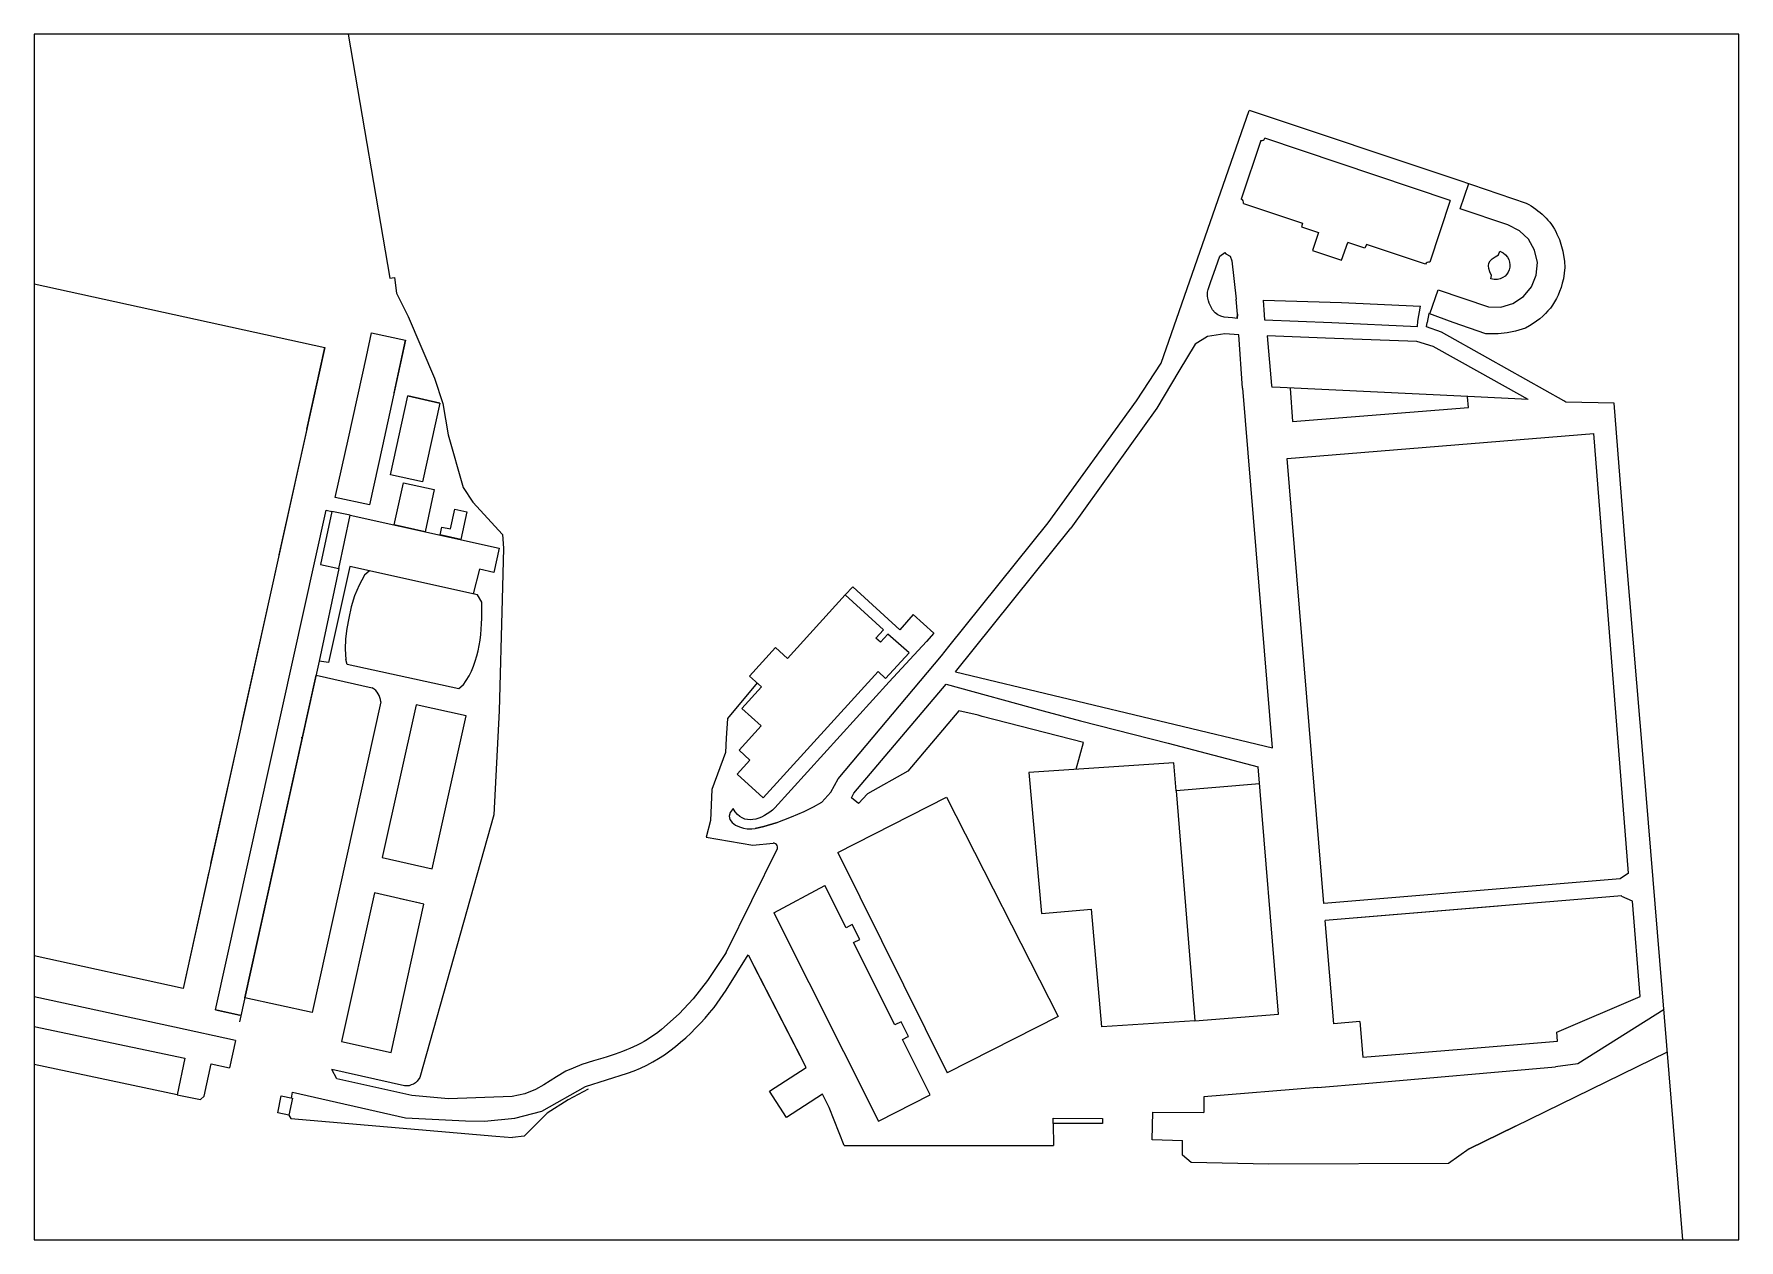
# Model space of a CAD drawing. Header units: millimetres. Extents: x 5625199 to 7433318, y -3316392 to -2552493.
# Drawn here: x 7139318 to 7433318, y -3082485 to -2874585 of the extents above; entities that cross this region are included whole.
import ezdxf

# ---------------------------------------------------------------- set-up
doc = ezdxf.new("R2010")
doc.units = ezdxf.units.MM
doc.layers.add('PL-新建墙体尺寸', color=155, linetype='Continuous')
doc.layers.add('图层 1', color=7, linetype='Continuous')

msp = doc.modelspace()

# ---------------------------------------------------------------- linework, layer by layer
msp.add_line((7193510.11, -2944266.58), (7196621.7, -2930149.25))
at = {"layer": 'PL-新建墙体尺寸', "ltscale": 500}
msp.add_lwpolyline([(7139318.28, -3082485.3), (7433318.28, -3082485.3), (7433318.28, -2874585.3), (7139318.28, -2874585.3)], close=True, dxfattribs=at)
at = {"layer": '图层 1', "lineweight": 25}
for p, q in [((7193471.1, -2874585.3), (7200685.22, -2916648.88)), ((7333659.19, -2931306.59), (7348869.19, -2887774.31)), ((7350866.48, -2892918.27), (7347469.19, -2903042.72)), ((7350866.48, -2892918.27), (7351080.49, -2892946.81)), ((7351080.49, -2892946.81), (7351288.82, -2892890.79)), ((7351288.82, -2892890.79), (7351449.72, -2892753.1)), ((7351449.72, -2892753.1), (7351542.88, -2892556.12)), ((7383502.61, -2903277.99), (7351542.88, -2892556.12)), ((7385233.72, -2904723.79), (7386732.82, -2900355.6)), ((7347692.24, -2903136.59), (7347469.19, -2903042.72)), ((7347831.3, -2903318.46), (7347692.24, -2903136.59)), ((7347888.71, -2903548.1), (7347831.3, -2903318.46)), ((7347861.55, -2903783.25), (7347888.71, -2903548.1)), ((7347861.55, -2903783.25), (7358073.85, -2907191.27)), ((7383502.61, -2903277.99), (7379996.99, -2913888.53)), ((7358073.85, -2907191.27), (7357901.24, -2907796.31)), ((7393495.58, -2907495.06), (7385233.72, -2904723.79)), ((7395491.89, -2908510.48), (7393495.58, -2907495.06)), ((7357901.24, -2907796.31), (7360840.11, -2908788.75)), ((7360840.11, -2908788.75), (7359801.05, -2911893.73)), ((7364810.94, -2913582.86), (7365852.09, -2910499.05)), ((7368833.93, -2911518.04), (7365852.09, -2910499.05)), ((7397027.19, -2909937.9), (7395491.89, -2908510.48)), ((7398084.45, -2911841.79), (7397027.19, -2909937.9)), ((7359801.05, -2911893.73), (7364810.94, -2913582.86)), ((7369068.75, -2910887.72), (7368833.93, -2911518.04)), ((7379255.78, -2914233.68), (7369068.75, -2910887.72)), ((7398561.22, -2913953.14), (7398084.45, -2911841.79)), ((7379393.99, -2914076.23), (7379255.78, -2914233.68)), ((7379577.23, -2913958.32), (7379393.99, -2914076.23)), ((7379784.36, -2913881.14), (7379577.23, -2913958.32)), ((7379996.99, -2913888.53), (7379784.36, -2913881.14)), ((7397539.38, -2918134.53), (7398343.71, -2916151.96)), ((7398343.71, -2916151.96), (7398561.22, -2913953.14)), ((7139318.28, -2917621.57), (7189457.33, -2928600.5)), ((7200685.22, -2916648.88), (7201465.26, -2916576.88)), ((7201465.26, -2916576.88), (7201831.32, -2919268.19)), ((7201465.26, -2916576.88), (7201831.32, -2919268.19)), ((7201831.32, -2919268.19), (7203852.66, -2923272.94)), ((7201831.32, -2919268.19), (7203852.66, -2923272.94)), ((7379999.33, -2922803.91), (7381432.67, -2918673.67)), ((7381432.67, -2918673.67), (7390150.38, -2921606.2)), ((7396144.27, -2919837.42), (7397539.38, -2918134.53)), ((7346833.13, -2922855.56), (7346624.53, -2920302.63)), ((7346833.13, -2922855.56), (7346624.53, -2920302.63)), ((7351258.01, -2920446.45), (7351445.49, -2923000.93)), ((7351258.01, -2920446.45), (7364796.48, -2920859.35)), ((7364796.48, -2920859.35), (7378413.67, -2921500.34)), ((7377944.86, -2924076.29), (7378413.67, -2921500.34)), ((7390150.38, -2921606.2), (7392234.22, -2921682.73)), ((7392234.22, -2921682.73), (7394335.77, -2921058.15)), ((7394335.77, -2921058.15), (7396144.27, -2919837.42)), ((7203852.66, -2923272.94), (7208362.45, -2933903.32)), ((7346799.43, -2923642.65), (7346833.13, -2922855.56)), ((7351445.49, -2923000.93), (7351477.95, -2923826.01)), ((7351477.95, -2923826.01), (7363091.58, -2924321.71)), ((7363091.58, -2924321.71), (7377875.91, -2924971.67)), ((7377875.91, -2924971.67), (7377944.86, -2924076.29)), ((7379452.66, -2925081.2), (7379531.23, -2924333.66)), ((7382012.44, -2925953.96), (7379452.66, -2925081.2)), ((7379830.63, -2922741.31), (7379531.23, -2924333.66)), ((7384069.32, -2924314), (7379830.63, -2922741.31)), ((7389688.39, -2926239.15), (7384069.32, -2924314)), ((7196621.7, -2930149.25), (7197523.55, -2926081.65)), ((7197523.55, -2926081.65), (7203377.09, -2927376.33)), ((7203377.09, -2927376.33), (7199386.34, -2945581.02)), ((7201401.49, -2936456.24), (7203377.09, -2927376.33)), ((7339554.11, -2928017.09), (7336720.87, -2932719.43)), ((7339532.97, -2928018.46), (7339554.11, -2928017.09)), ((7341696.24, -2926710.95), (7339554.11, -2928017.09)), ((7344659.32, -2926284.91), (7341696.24, -2926710.95)), ((7347065.44, -2926425.23), (7344659.32, -2926284.91)), ((7347728.01, -2935630.36), (7347065.44, -2926425.23)), ((7351957.79, -2926637.13), (7352727.12, -2935198.87)), ((7362014.44, -2927000.77), (7351957.79, -2926637.13)), ((7351957.79, -2926637.13), (7352727.12, -2935198.87)), ((7377749.32, -2927588.87), (7362014.44, -2927000.77)), ((7380582.23, -2928422.62), (7377749.32, -2927588.87)), ((7390004.04, -2930439.67), (7382012.44, -2925953.96)), ((7189457.33, -2928600.5), (7165004.65, -3039154.98)), ((7189457.33, -2928600.5), (7165004.65, -3039154.98)), ((7186344.36, -2942696.52), (7189457.33, -2928600.5)), ((7388637.28, -2932904.38), (7380582.23, -2928422.62)), ((7403127.56, -2937836.99), (7390004.04, -2930439.67)), ((7208362.45, -2933903.32), (7209834.07, -2938261.99)), ((7329439.09, -2937838.67), (7333659.19, -2931306.59)), ((7336720.87, -2932719.43), (7332913.5, -2939076.2)), ((7396959.59, -2937580.71), (7388637.28, -2932904.38)), ((7200793.65, -2950580.15), (7203769.1, -2936980.9)), ((7203769.1, -2936980.9), (7209299.14, -2938190.64)), ((7209299.14, -2938190.64), (7203769.1, -2936980.9)), ((7352872.05, -2997667.49), (7347745.68, -2935628.83)), ((7352727.12, -2935198.87), (7352745, -2935473.55)), ((7354190.94, -2935527.9), (7352745, -2935473.55)), ((7386553.85, -2937070.1), (7354190.94, -2935527.9)), ((7355914.14, -2935610.02), (7356311.92, -2941392.71)), ((7209299.14, -2938190.64), (7206302.38, -2951791.28)), ((7209834.07, -2938261.99), (7210739.1, -2943696.7)), ((7314198.18, -2958854.18), (7329439.09, -2937838.67)), ((7332913.5, -2939076.2), (7318095.43, -2959745.88)), ((7356311.92, -2941392.71), (7386676.19, -2938950.08)), ((7386536.83, -2937134.91), (7386532.7, -2937071.48)), ((7386676.19, -2938950.08), (7386536.83, -2937134.91)), ((7386676.19, -2938950.08), (7386536.83, -2937134.91)), ((7396959.59, -2937580.71), (7386553.85, -2937070.1)), ((7403460.84, -2938069.74), (7403127.56, -2937836.99)), ((7411807.53, -2938228.03), (7403460.84, -2938069.74)), ((7413878.98, -2964521.29), (7411807.53, -2938228.03)), ((7186344.36, -2942696.52), (7181541.5, -2964390.22)), ((7191246.73, -2954468.09), (7193510.11, -2944266.58)), ((7199386.34, -2945581.02), (7197142.89, -2955759.99)), ((7210739.1, -2943696.7), (7213322.73, -2952755.58)), ((7355410.53, -2947751.11), (7408305.39, -2943453.35)), ((7414281.55, -3019271.18), (7408305.39, -2943453.35)), ((7361738.72, -3024464.2), (7355410.53, -2947751.11)), ((7206302.38, -2951791.28), (7200793.65, -2950580.15)), ((7197142.89, -2955759.99), (7191246.73, -2954468.09)), ((7201419.11, -2959214.94), (7203024.42, -2951941.08)), ((7203024.42, -2951941.08), (7208337.88, -2953079.99)), ((7208337.88, -2953079.99), (7206733.95, -2960375.17)), ((7213322.73, -2952755.58), (7214994.13, -2955298.24)), ((7170630.56, -3042819.17), (7189693.12, -2956669.11)), ((7170630.56, -3042819.17), (7189693.12, -2956669.11)), ((7190685.26, -2956922.68), (7188711.03, -2966023.56)), ((7190685.26, -2956922.68), (7188711.03, -2966023.56)), ((7189693.12, -2956669.11), (7190685.26, -2956922.68)), ((7193843.91, -2957544.31), (7190685.26, -2956922.68)), ((7191894.77, -2966707.26), (7193843.91, -2957544.31)), ((7193843.91, -2957544.31), (7219516.72, -2963191.6)), ((7211114.78, -2959899.16), (7211869.13, -2956498.66)), ((7211869.13, -2956498.66), (7213956.55, -2956956.63)), ((7213956.55, -2956956.63), (7212888.65, -2961735.18)), ((7214994.13, -2955298.24), (7220087.8, -2960884.84)), ((7206733.95, -2960375.17), (7201419.11, -2959214.94)), ((7209337.73, -2960947.98), (7209650.96, -2959570.12)), ((7209650.96, -2959570.12), (7211114.78, -2959899.16)), ((7297088.27, -2980160.83), (7314198.18, -2958854.18)), ((7298229.54, -2984530.36), (7318095.43, -2959745.88)), ((7212888.65, -2961735.18), (7209337.73, -2960947.98)), ((7219516.72, -2963191.6), (7218603.18, -2967408.41)), ((7220240.37, -2963229.26), (7220051.76, -2972065.66)), ((7220087.8, -2960884.84), (7220240.37, -2963229.26)), ((7188711.03, -2966023.56), (7191894.77, -2966707.26)), ((7188711.03, -2966023.56), (7191894.77, -2966707.26)), ((7193759.47, -2966352.7), (7190066.81, -2982946.96)), ((7215800.66, -2971243.91), (7193759.47, -2966352.7)), ((7416938.89, -3000784.52), (7413878.98, -2964521.29)), ((7180934.31, -2967123.63), (7175166.68, -2993228.4)), ((7191894.77, -2966707.26), (7188501.57, -2982688.22)), ((7196318.19, -2967861.8), (7195372.05, -2969620.22)), ((7197140.19, -2967129.56), (7196318.19, -2967861.8)), ((7216126.25, -2966827.34), (7215045.28, -2971076.29)), ((7218603.18, -2967408.41), (7216126.25, -2966827.34)), ((7194600.56, -2971452.2), (7194001.99, -2973336.63)), ((7195372.05, -2969620.22), (7194600.56, -2971452.2)), ((7216518.35, -2972528.82), (7215800.66, -2971243.91)), ((7220051.76, -2972065.66), (7219518.73, -2991254.18)), ((7279202.56, -2971291.81), (7269223.83, -2982228.8)), ((7280490.24, -2969893), (7279202.56, -2971291.81)), ((7285809.21, -2977310.23), (7279202.56, -2971291.81)), ((7288629.42, -2977296.38), (7280490.24, -2969893)), ((7194001.99, -2973336.63), (7193578.05, -2975294.44)), ((7290939.88, -2974664.28), (7288629.42, -2977296.38)), ((7294477.3, -2977849), (7290939.88, -2974664.28)), ((7193225.97, -2977056.67), (7193044.41, -2978829.03)), ((7193578.05, -2975294.44), (7193225.97, -2977056.67)), ((7284501.76, -2978731.56), (7285809.21, -2977310.23)), ((7286535.94, -2978047.66), (7285263.6, -2979428.95)), ((7290223.94, -2981265.05), (7286535.94, -2978047.66)), ((7294477.3, -2977849), (7293216.27, -2979331)), ((7193044.41, -2978829.03), (7192990.73, -2980614.3)), ((7192990.73, -2980614.3), (7193063.91, -2982391.31)), ((7267172.36, -2980368.38), (7262698.61, -2985283.82)), ((7269223.83, -2982228.8), (7267172.36, -2980368.38)), ((7285263.6, -2979428.95), (7284501.76, -2978731.56)), ((7295814.34, -2981770.89), (7297088.27, -2980160.83)), ((7188501.57, -2982688.22), (7174752.79, -3044884.03)), ((7188501.57, -2982688.22), (7174752.79, -3044884.03)), ((7188501.57, -2982688.22), (7175670.45, -3040730.47)), ((7188501.57, -2982688.22), (7175670.45, -3040730.47)), ((7188501.57, -2982688.22), (7175670.45, -3040730.47)), ((7188501.57, -2982688.22), (7175670.45, -3040730.47)), ((7190066.81, -2982946.96), (7188501.57, -2982688.22)), ((7193290.79, -2983267.43), (7193063.91, -2982391.31)), ((7212549.7, -2987486.83), (7193290.79, -2983267.43)), ((7286163.43, -2985687.01), (7290223.94, -2981265.05)), ((7175670.45, -3040730.47), (7187961.42, -2985141.42)), ((7175670.45, -3040730.47), (7187961.42, -2985141.42)), ((7187961.42, -2985141.42), (7197646.39, -2987289.79)), ((7213334.89, -2986841.57), (7212549.7, -2987486.83)), ((7264003.22, -2986429), (7258909.25, -2992572.6)), ((7262698.61, -2985283.82), (7264780.31, -2987110.81)), ((7265060.52, -3006256.63), (7284867.68, -2984489.2)), ((7280662.05, -3005453.3), (7296580.09, -2986676.14)), ((7284867.68, -2984489.2), (7286163.43, -2985687.01)), ((7296580.09, -2986676.14), (7313353.47, -2991246.52)), ((7298229.54, -2984530.36), (7352872.05, -2997667.49)), ((7199097.09, -2989698.37), (7187248.28, -3043286.12)), ((7199097.09, -2989698.37), (7187248.28, -3043286.12)), ((7264780.31, -2987110.81), (7261384.51, -2990841.71)), ((7205219.5, -2990233.46), (7199360.08, -3016556.34)), ((7213827.75, -2992133.77), (7205219.5, -2990233.46)), ((7207948.38, -3018479.01), (7213827.75, -2992133.77)), ((7219518.73, -2991254.18), (7218629.92, -3009214.37)), ((7258909.25, -2992572.6), (7258642.04, -2995962.62)), ((7261384.51, -2990841.71), (7264699.86, -2993871.2)), ((7298806.89, -2991248.69), (7290024.19, -3001662.31)), ((7302122.81, -2992008.54), (7298806.89, -2991248.69)), ((7302839.07, -2992258.84), (7302122.81, -2992008.54)), ((7320267.16, -2996703.36), (7302839.07, -2992258.84)), ((7313353.47, -2991246.52), (7319793.02, -2993001.16)), ((7264699.86, -2993871.2), (7260919.88, -2998041.52)), ((7319793.02, -2993001.16), (7334911.42, -2996832.32)), ((7174559.83, -2995961.79), (7169753.89, -3017613.39)), ((7185567.4, -2995945.58), (7185373.49, -2995894.33)), ((7258528.52, -2998451.58), (7256207.81, -3004838.65)), ((7258642.04, -2995962.62), (7258528.52, -2998451.58)), ((7260919.88, -2998041.52), (7262770.07, -2999745.35)), ((7319041.98, -3001343.7), (7320267.16, -2996703.36)), ((7334911.42, -2996832.32), (7350421.41, -3000910.47)), ((7262770.07, -2999745.35), (7260573.92, -3002178.93)), ((7290024.19, -3001662.31), (7283065.42, -3005551.33)), ((7353904.49, -3043576.51), (7350421.41, -3000910.47)), ((7423676.62, -3082485.3), (7416938.89, -3000784.52)), ((7260573.92, -3002178.93), (7265060.52, -3006256.63)), ((7350662.81, -3003867.54), (7336272.76, -3005037.4)), ((7256207.81, -3004838.65), (7255941.59, -3010201.31)), ((7277911.35, -3015703.9), (7296637.4, -3006152.97)), ((7280268.05, -3006242.61), (7280662.05, -3005453.3)), ((7281501.18, -3007265.39), (7280268.05, -3006242.61)), ((7283065.42, -3005551.33), (7281501.18, -3007265.39)), ((7296637.4, -3006152.97), (7315898.01, -3043971.21)), ((7336272.76, -3005037.4), (7339490.54, -3044705.46)), ((7218629.92, -3009214.37), (7205856.9, -3054462.62)), ((7255941.59, -3010201.31), (7255234.71, -3013026.13)), ((7255234.71, -3013026.13), (7263281.91, -3014453.73)), ((7265190.67, -3011190.25), (7263644, -3011545.69)), ((7267271.26, -3010567.03), (7265190.67, -3011190.25)), ((7258691.94, -3032909.56), (7267528.25, -3014995.96)), ((7263281.91, -3014453.73), (7266779.91, -3014099.04)), ((7263281.91, -3014453.73), (7266779.91, -3014099.04)), ((7266971.39, -3014107.63), (7266758.6, -3014100.42)), ((7267187.97, -3014178.47), (7266971.39, -3014107.63)), ((7267345.42, -3014316.67), (7267187.97, -3014178.47)), ((7267461.97, -3014478.95), (7267345.42, -3014316.67)), ((7267539.31, -3014685.89), (7267461.97, -3014478.95)), ((7267528.25, -3014995.96), (7267539.31, -3014685.89)), ((7277911.35, -3015703.9), (7296780.89, -3053688.53)), ((7169443.42, -3019033.54), (7165004.65, -3039154.98)), ((7169443.42, -3019033.54), (7165004.65, -3039154.98)), ((7199360.08, -3016556.34), (7207948.38, -3018479.01)), ((7414281.55, -3019271.18), (7412816.07, -3020221.2)), ((7279372.26, -3028657.86), (7275700.25, -3021401.79)), ((7412816.07, -3020221.2), (7361725.67, -3024465.28)), ((7197997.17, -3022669.11), (7192344.37, -3048257.34)), ((7197997.17, -3022669.11), (7192344.37, -3048257.34)), ((7206542.16, -3024573.53), (7197997.17, -3022669.11)), ((7200889.37, -3050161.77), (7206542.16, -3024573.53)), ((7205853.91, -3024427.4), (7202430.89, -3023653.12)), ((7391825.59, -3024938.85), (7361960.4, -3027419.75)), ((7413132.12, -3023168.91), (7361982.38, -3027417.92)), ((7414953.45, -3024055.42), (7413143.98, -3023303.52)), ((7416300.15, -3040512.99), (7414953.45, -3024055.42)), ((7266873.67, -3026120.02), (7284936.01, -3062000.73)), ((7280419.26, -3028122.96), (7279372.26, -3028657.86)), ((7281709.24, -3030669.38), (7280419.26, -3028122.96)), ((7363449.54, -3045203.53), (7361982.38, -3027417.92)), ((7363449.54, -3045203.53), (7361982.38, -3027417.92)), ((7280641.08, -3031205.31), (7281709.24, -3030669.38)), ((7165004.65, -3039154.98), (7139318.28, -3033525.16)), ((7262473.53, -3033351.01), (7271824.61, -3051527.06)), ((7287779.69, -3045397.85), (7280641.08, -3031205.31)), ((7272445.55, -3052756.59), (7263155.57, -3034676.7)), ((7163550.64, -3045825.36), (7139318.28, -3040580.73)), ((7170630.56, -3042819.17), (7174779.83, -3043737.67)), ((7174995.64, -3043785.44), (7170630.56, -3042819.17)), ((7170630.56, -3042819.17), (7174779.83, -3043737.67)), ((7174995.64, -3043785.44), (7170630.56, -3042819.17)), ((7187248.28, -3043286.12), (7175670.45, -3040730.47)), ((7187248.28, -3043286.12), (7175670.45, -3040730.47)), ((7401910.92, -3046669.3), (7416300.15, -3040512.99)), ((7420402.69, -3042786.12), (7405516.26, -3052117.41)), ((7139318.28, -3045672.45), (7165297.94, -3051162.97)), ((7174046.59, -3048101.79), (7163550.64, -3045825.36)), ((7174046.59, -3048101.79), (7163550.64, -3045825.36)), ((7288847.85, -3044861.92), (7287779.69, -3045397.85)), ((7290115.3, -3047388.4), (7288847.85, -3044861.92)), ((7315898.01, -3043971.21), (7296780.89, -3053688.53)), ((7339490.54, -3044705.46), (7353904.49, -3043576.51)), ((7367942.98, -3044831.03), (7363449.54, -3045203.53)), ((7367942.98, -3044831.03), (7368450.05, -3050987.11)), ((7174046.59, -3048101.79), (7173022.33, -3052844.95)), ((7174046.59, -3048101.79), (7173022.33, -3052844.95)), ((7192344.37, -3048257.34), (7200889.37, -3050161.77)), ((7192344.37, -3048257.34), (7200889.37, -3050161.77)), ((7289068.28, -3047922.96), (7290054.63, -3047434.82)), ((7293868.44, -3057474.04), (7289068.28, -3047922.96)), ((7290054.63, -3047434.82), (7290115.3, -3047388.4)), ((7385435.31, -3049605.9), (7402039.16, -3048228.45)), ((7402039.16, -3048228.45), (7401910.92, -3046669.3)), ((7165297.94, -3051162.97), (7163968.72, -3057464.45)), ((7165297.94, -3051162.97), (7163968.72, -3057464.45)), ((7368450.05, -3050987.11), (7385435.31, -3049605.9)), ((7386827.53, -3066760.3), (7421001.63, -3050048.75)), ((7163968.72, -3057464.45), (7139318.28, -3052254.85)), ((7168651.35, -3057711.06), (7169879.49, -3052137.36)), ((7168651.35, -3057711.06), (7169879.49, -3052137.36)), ((7169879.49, -3052137.36), (7173022.33, -3052844.95)), ((7169879.49, -3052137.36), (7173022.33, -3052844.95)), ((7203173.99, -3055931.17), (7190674.04, -3053096.42)), ((7191513.28, -3054717.33), (7190674.04, -3053096.42)), ((7203173.99, -3055931.17), (7190674.04, -3053096.42)), ((7191513.28, -3054717.33), (7190674.04, -3053096.42)), ((7205856.9, -3054462.62), (7205391.4, -3055129.18)), ((7266126.29, -3056861.39), (7272445.55, -3052756.59)), ((7368839.15, -3055497.66), (7401712.46, -3052661.86)), ((7405516.26, -3052117.41), (7401712.46, -3052661.86)), ((7163968.72, -3057464.45), (7168029.79, -3058260.74)), ((7163968.72, -3057464.45), (7168029.79, -3058260.74)), ((7204446.96, -3057566.23), (7191513.28, -3054717.33)), ((7204446.96, -3057566.23), (7191513.28, -3054717.33)), ((7204446.96, -3057566.23), (7191513.28, -3054717.33)), ((7203599.25, -3055945.96), (7203173.99, -3055931.17)), ((7203999.06, -3055898.53), (7203599.25, -3055945.96)), ((7204372.42, -3055768.25), (7203999.06, -3055898.53)), ((7204744.39, -3055616.65), (7204372.42, -3055768.25)), ((7210780.53, -3058183.26), (7204446.96, -3057566.23)), ((7210780.53, -3058183.26), (7204446.96, -3057566.23)), ((7205090.92, -3055403.18), (7204744.39, -3055616.65)), ((7205391.4, -3055129.18), (7205090.92, -3055403.18)), ((7234858.29, -3056499.25), (7231412.86, -3058314.33)), ((7269071.7, -3061378.76), (7266126.29, -3056861.39)), ((7275255.13, -3057362.09), (7269071.7, -3061378.76)), ((7276426.95, -3059669.67), (7275255.13, -3057362.09)), ((7284936.01, -3062000.73), (7293868.44, -3057474.04)), ((7360665.49, -3056202.76), (7341063.67, -3057796.37)), ((7360665.49, -3056202.76), (7368839.15, -3055497.66)), ((7168029.79, -3058260.74), (7168651.35, -3057711.06)), ((7168029.79, -3058260.74), (7168651.35, -3057711.06)), ((7181331.34, -3060576.82), (7181948.49, -3057672.91)), ((7181331.34, -3060576.82), (7181948.49, -3057672.91)), ((7181331.34, -3060576.82), (7181948.49, -3057672.91)), ((7181948.49, -3057672.91), (7183904.95, -3058075.87)), ((7181948.49, -3057672.91), (7183904.95, -3058075.87)), ((7181948.49, -3057672.91), (7183904.95, -3058075.87)), ((7183904.95, -3058075.87), (7183266.83, -3060981.15)), ((7183904.95, -3058075.87), (7183266.83, -3060981.15)), ((7231412.86, -3058314.33), (7227810.32, -3060648.86)), ((7279026.07, -3066212.31), (7276426.95, -3059669.67)), ((7332151.97, -3065248.99), (7332221.55, -3060450.82)), ((7332221.55, -3060450.82), (7341034.85, -3060541.35)), ((7341063.67, -3057796.37), (7341034.85, -3060541.35)), ((7183266.83, -3060981.15), (7181331.34, -3060576.82)), ((7183266.83, -3060981.15), (7181331.34, -3060576.82)), ((7183266.83, -3060981.15), (7183602.32, -3061574.19)), ((7183266.83, -3060981.15), (7183602.32, -3061574.19)), ((7183602.32, -3061574.19), (7218945.1, -3064577.02)), ((7183602.32, -3061574.19), (7218945.1, -3064577.02)), ((7227810.32, -3060648.86), (7223804.11, -3064600.18)), ((7315083.27, -3062414.4), (7315067.66, -3061524.7)), ((7315067.66, -3061524.7), (7323595.86, -3061542.45)), ((7323588.96, -3062412.56), (7315080.54, -3062414.4)), ((7315080.54, -3062414.4), (7315135.53, -3066212.31)), ((7323595.86, -3061542.45), (7323588.96, -3062412.56)), ((7394783.09, -3062869.94), (7386827.53, -3066760.3)), ((7218945.1, -3064577.02), (7221846.63, -3064833.9)), ((7223804.11, -3064600.18), (7221846.63, -3064833.9)), ((7279026.07, -3066212.31), (7315135.53, -3066212.31)), ((7337376.61, -3065387.18), (7332151.97, -3065248.99)), ((7337351.78, -3067901.4), (7337376.93, -3065354.32)), ((7337351.78, -3067901.4), (7337376.61, -3065387.18)), ((7338874.7, -3069138.71), (7337351.78, -3067901.4)), ((7338874.7, -3069138.71), (7337351.78, -3067901.4)), ((7352257.09, -3069434.37), (7338874.7, -3069138.71)), ((7352257.09, -3069434.37), (7338874.7, -3069138.71)), ((7383259.87, -3069304.54), (7352257.09, -3069434.37)), ((7383259.87, -3069304.54), (7352257.09, -3069434.37)), ((7386827.53, -3066760.3), (7383259.87, -3069304.54)), ((7386827.53, -3066760.3), (7383259.87, -3069304.54))]:
    msp.add_line(p, q, dxfattribs=at)
at = {"layer": '图层 1', "lineweight": 20}
for p, q in [((7335897.3, -3000246.79), (7310846.55, -3001877.04)), ((7336272.76, -3005037.4), (7335897.3, -3000246.79)), ((7310846.55, -3001877.04), (7313024.27, -3026213.07)), ((7313024.27, -3026213.07), (7321649.44, -3025439.79)), ((7323458.93, -3045748.76), (7321652.2, -3025482.07)), ((7339490.54, -3044705.46), (7323458.93, -3045748.76))]:
    msp.add_line(p, q, dxfattribs=at)
at = {"layer": '图层 1', "lineweight": 0}
msp.add_line((7266873.67, -3026120.02), (7275700.25, -3021401.79), dxfattribs=at)
at = {"layer": '图层 1', "lineweight": 25}
for points in [[(7348887.45, -2887722.04), (7348887.45, -2887722.04), (7384865.65, -2899720.55), (7384865.65, -2899720.55)], [(7384865.65, -2899720.55), (7384865.65, -2899720.55), (7396644.21, -2903726.61), (7396644.21, -2903726.61)], [(7396644.21, -2903726.61), (7398904.23, -2904998.63), (7400877.22, -2906642.34), (7401934.01, -2909067.05)], [(7401934.01, -2909067.05), (7401934.01, -2909067.05), (7402376.1, -2909992.87), (7402376.1, -2909992.87)], [(7402376.1, -2909992.87), (7402376.1, -2909992.87), (7402954.28, -2912033.92), (7402954.28, -2912033.92)], [(7343087.84, -2914848.1), (7343087.84, -2914848.1), (7343785.08, -2912851.26), (7343785.08, -2912851.26)], [(7343785.08, -2912851.26), (7343785.08, -2912851.26), (7344636.47, -2912244.33), (7344636.47, -2912244.33)], [(7344636.47, -2912244.33), (7344636.47, -2912244.33), (7344841.71, -2912464.36), (7344841.71, -2912464.36)], [(7344841.71, -2912464.36), (7344841.71, -2912464.36), (7345568.97, -2912883.62), (7345568.97, -2912883.62)], [(7345568.97, -2912883.62), (7345568.97, -2912883.62), (7345895.89, -2913668.48), (7345895.89, -2913668.48)], [(7390669.99, -2916227.23), (7389671.54, -2914420.66), (7390050.23, -2913489.08), (7391879.5, -2912648.48)], [(7392114.32, -2912018.16), (7395177.39, -2913396.56), (7393845.38, -2917596.94), (7390536.75, -2916787.24)], [(7391879.5, -2912648.48), (7391879.5, -2912648.48), (7392114.32, -2912018.16), (7392114.32, -2912018.16)], [(7402954.28, -2912033.92), (7402954.28, -2912033.92), (7403217.57, -2913798.56), (7403217.57, -2913798.56)], [(7342195.32, -2917430.39), (7342195.32, -2917430.39), (7343087.84, -2914848.1), (7343087.84, -2914848.1)], [(7345895.89, -2913668.48), (7345895.89, -2913668.48), (7346624.53, -2920302.63), (7346624.53, -2920302.63)], [(7390536.75, -2916787.24), (7390536.75, -2916787.24), (7390669.99, -2916227.23), (7390669.99, -2916227.23)], [(7403307.45, -2914853.29), (7403307.45, -2914853.29), (7403073.45, -2916798.74), (7403073.45, -2916798.74)], [(7403217.57, -2913798.56), (7403217.57, -2913798.56), (7403307.45, -2914853.29), (7403307.45, -2914853.29)], [(7341669.79, -2919458.34), (7341669.79, -2919458.34), (7341688.7, -2919096.51), (7341688.7, -2919096.51)], [(7341688.7, -2919096.51), (7341688.7, -2919096.51), (7341783.78, -2918602.5), (7341783.78, -2918602.5)], [(7341783.78, -2918602.5), (7341783.78, -2918602.5), (7342195.32, -2917430.39), (7342195.32, -2917430.39)], [(7403073.45, -2916798.74), (7402011.62, -2920922.67), (7400263.87, -2923238.52), (7396497.53, -2925265.74)], [(7341667.9, -2919755.54), (7341667.9, -2919755.54), (7341669.79, -2919458.34), (7341669.79, -2919458.34)], [(7341734.93, -2920133.02), (7341734.93, -2920133.02), (7341667.9, -2919755.54), (7341667.9, -2919755.54)], [(7341825.67, -2920551.24), (7341825.67, -2920551.24), (7341734.93, -2920133.02), (7341734.93, -2920133.02)], [(7341937.73, -2920968.24), (7341937.73, -2920968.24), (7341825.67, -2920551.24), (7341825.67, -2920551.24)], [(7342110.3, -2921338.84), (7342110.3, -2921338.84), (7341937.73, -2920968.24), (7341937.73, -2920968.24)], [(7346799.43, -2923642.65), (7344423.89, -2923253.5), (7343221.13, -2923702.56), (7342110.3, -2921338.84)], [(7346833.13, -2922855.56), (7346833.13, -2922855.56), (7346799.43, -2923642.65), (7346799.43, -2923642.65)], [(7396497.53, -2925265.74), (7396497.53, -2925265.74), (7394815.4, -2925820.74), (7394815.4, -2925820.74)], [(7391812.96, -2926291.81), (7391812.96, -2926291.81), (7389688.39, -2926239.15), (7389688.39, -2926239.15)], [(7393326.81, -2926087.3), (7393326.81, -2926087.3), (7391812.96, -2926291.81), (7391812.96, -2926291.81)], [(7394815.4, -2925820.74), (7394815.4, -2925820.74), (7393326.81, -2926087.3), (7393326.81, -2926087.3)], [(7213334.89, -2986841.57), (7216283.99, -2982736.54), (7216636.5, -2977421.27), (7216518.35, -2972528.82)], [(7293216.27, -2979331), (7293216.27, -2979331), (7286794.76, -2986260.79), (7286794.76, -2986260.79)], [(7277978.22, -3002997.93), (7277978.22, -3002997.93), (7295814.34, -2981770.89), (7295814.34, -2981770.89)], [(7286794.76, -2986260.79), (7286794.76, -2986260.79), (7267062.66, -3008014.1), (7267062.66, -3008014.1)], [(7199097.09, -2989698.37), (7199007.01, -2988621.9), (7198517.9, -2987901.81), (7197646.39, -2987289.79)], [(7276727.12, -3005285.08), (7276727.12, -3005285.08), (7277978.22, -3002997.93), (7277978.22, -3002997.93)], [(7273752.32, -3007812.14), (7273752.32, -3007812.14), (7275184.02, -3006997.76), (7275184.02, -3006997.76)], [(7275184.02, -3006997.76), (7275184.02, -3006997.76), (7276727.12, -3005285.08), (7276727.12, -3005285.08)], [(7259899.94, -3008119.46), (7257780.36, -3010010.87), (7260713.89, -3011496.78), (7262313.22, -3011632.3)], [(7267062.66, -3008014.1), (7264872.91, -3010015.72), (7261587.15, -3011334.66), (7259899.94, -3008119.46)], [(7267271.26, -3010567.03), (7267271.26, -3010567.03), (7269942.3, -3009566.02), (7269942.3, -3009566.02)], [(7269942.3, -3009566.02), (7269942.3, -3009566.02), (7272106.44, -3008597.99), (7272106.44, -3008597.99)], [(7272106.44, -3008597.99), (7272106.44, -3008597.99), (7273752.32, -3007812.14), (7273752.32, -3007812.14)], [(7262313.22, -3011632.3), (7262313.22, -3011632.3), (7263076.4, -3011624.75), (7263076.4, -3011624.75)], [(7263076.4, -3011624.75), (7263076.4, -3011624.75), (7263644, -3011545.69), (7263644, -3011545.69)], [(7263644, -3011545.69), (7263644, -3011545.69), (7265190.67, -3011190.25), (7265190.67, -3011190.25)], [(7265190.67, -3011190.25), (7265190.67, -3011190.25), (7267271.26, -3010567.03), (7267271.26, -3010567.03)], [(7258691.94, -3032909.56), (7258691.94, -3032909.56), (7255465.76, -3037764.7), (7255465.76, -3037764.7)], [(7258669.09, -3039401.88), (7258669.09, -3039401.88), (7262473.53, -3033351.01), (7262473.53, -3033351.01)], [(7255465.76, -3037764.7), (7255465.76, -3037764.7), (7252975.67, -3040896.49), (7252975.67, -3040896.49)], [(7256576.4, -3042443.94), (7256576.4, -3042443.94), (7258669.09, -3039401.88), (7258669.09, -3039401.88)], [(7241656.32, -3053723.73), (7247789.43, -3051696.45), (7252548.04, -3047333.33), (7256576.4, -3042443.94)], [(7252975.67, -3040896.49), (7252975.67, -3040896.49), (7250535.79, -3043494.73), (7250535.79, -3043494.73)], [(7250535.79, -3043494.73), (7250535.79, -3043494.73), (7247510.08, -3046215.67), (7247510.08, -3046215.67)], [(7247510.08, -3046215.67), (7244254.31, -3048902.57), (7241289.79, -3049858.12), (7237416.52, -3051157.3)], [(7235791.11, -3051602.44), (7235791.11, -3051602.44), (7233754.17, -3052243.88), (7233754.17, -3052243.88)], [(7235791.11, -3051602.44), (7235791.11, -3051602.44), (7233754.17, -3052243.88), (7233754.17, -3052243.88)], [(7237416.52, -3051157.3), (7237416.52, -3051157.3), (7235791.11, -3051602.44), (7235791.11, -3051602.44)], [(7237416.52, -3051157.3), (7237416.52, -3051157.3), (7235791.11, -3051602.44), (7235791.11, -3051602.44)], [(7229436.9, -3054349.08), (7229436.9, -3054349.08), (7227217.08, -3055766.44), (7227217.08, -3055766.44)], [(7229436.9, -3054349.08), (7229436.9, -3054349.08), (7227217.08, -3055766.44), (7227217.08, -3055766.44)], [(7231030.7, -3053418.17), (7231030.7, -3053418.17), (7229436.9, -3054349.08), (7229436.9, -3054349.08)], [(7231030.7, -3053418.17), (7231030.7, -3053418.17), (7229436.9, -3054349.08), (7229436.9, -3054349.08)], [(7232266.27, -3052849.94), (7232266.27, -3052849.94), (7231030.7, -3053418.17), (7231030.7, -3053418.17)], [(7232266.27, -3052849.94), (7232266.27, -3052849.94), (7231030.7, -3053418.17), (7231030.7, -3053418.17)], [(7233754.17, -3052243.88), (7233754.17, -3052243.88), (7232266.27, -3052849.94), (7232266.27, -3052849.94)], [(7233754.17, -3052243.88), (7233754.17, -3052243.88), (7232266.27, -3052849.94), (7232266.27, -3052849.94)], [(7234425.48, -3056039.59), (7234425.48, -3056039.59), (7241656.32, -3053723.73), (7241656.32, -3053723.73)], [(7183689.75, -3058026.35), (7183689.75, -3058026.35), (7183900.86, -3057036.97), (7183900.86, -3057036.97)], [(7183689.75, -3058026.35), (7183689.75, -3058026.35), (7183900.86, -3057036.97), (7183900.86, -3057036.97)], [(7183689.75, -3058026.35), (7183689.75, -3058026.35), (7183900.86, -3057036.97), (7183900.86, -3057036.97)], [(7183900.86, -3057036.97), (7183900.86, -3057036.97), (7203341.26, -3061435.12), (7203341.26, -3061435.12)], [(7183900.86, -3057036.97), (7183900.86, -3057036.97), (7203341.26, -3061435.12), (7203341.26, -3061435.12)], [(7183900.86, -3057036.97), (7183900.86, -3057036.97), (7203341.26, -3061435.12), (7203341.26, -3061435.12)], [(7223942.52, -3057273.49), (7223942.52, -3057273.49), (7221790.08, -3057774), (7221790.08, -3057774)], [(7223942.52, -3057273.49), (7223942.52, -3057273.49), (7221790.08, -3057774), (7221790.08, -3057774)], [(7225785.21, -3056580.83), (7225785.21, -3056580.83), (7223942.52, -3057273.49), (7223942.52, -3057273.49)], [(7225785.21, -3056580.83), (7225785.21, -3056580.83), (7223942.52, -3057273.49), (7223942.52, -3057273.49)], [(7227217.08, -3055766.44), (7227217.08, -3055766.44), (7225785.21, -3056580.83), (7225785.21, -3056580.83)], [(7227217.08, -3055766.44), (7227217.08, -3055766.44), (7225785.21, -3056580.83), (7225785.21, -3056580.83)], [(7226852.21, -3060265.86), (7226852.21, -3060265.86), (7234425.48, -3056039.59), (7234425.48, -3056039.59)], [(7226852.21, -3060265.86), (7226852.21, -3060265.86), (7234425.48, -3056039.59), (7234425.48, -3056039.59)], [(7221790.08, -3057774), (7221790.08, -3057774), (7210780.53, -3058183.26), (7210780.53, -3058183.26)], [(7221790.08, -3057774), (7221790.08, -3057774), (7210780.53, -3058183.26), (7210780.53, -3058183.26)], [(7222243.42, -3061477.56), (7222243.42, -3061477.56), (7226852.21, -3060265.86), (7226852.21, -3060265.86)], [(7222243.42, -3061477.56), (7222243.42, -3061477.56), (7226852.21, -3060265.86), (7226852.21, -3060265.86)], [(7203341.26, -3061435.12), (7203341.26, -3061435.12), (7213705.93, -3061969.64), (7213705.93, -3061969.64)], [(7203341.26, -3061435.12), (7203341.26, -3061435.12), (7213705.93, -3061969.64), (7213705.93, -3061969.64)], [(7213705.93, -3061969.64), (7213705.93, -3061969.64), (7216976.68, -3062032.63), (7216976.68, -3062032.63)], [(7213705.93, -3061969.64), (7213705.93, -3061969.64), (7216976.68, -3062032.63), (7216976.68, -3062032.63)], [(7216976.68, -3062032.63), (7216976.68, -3062032.63), (7222243.42, -3061477.56), (7222243.42, -3061477.56)], [(7216976.68, -3062032.63), (7216976.68, -3062032.63), (7222243.42, -3061477.56), (7222243.42, -3061477.56)]]:
    msp.add_open_spline(points, degree=3, dxfattribs=at)

doc.saveas('drawing.dxf')
